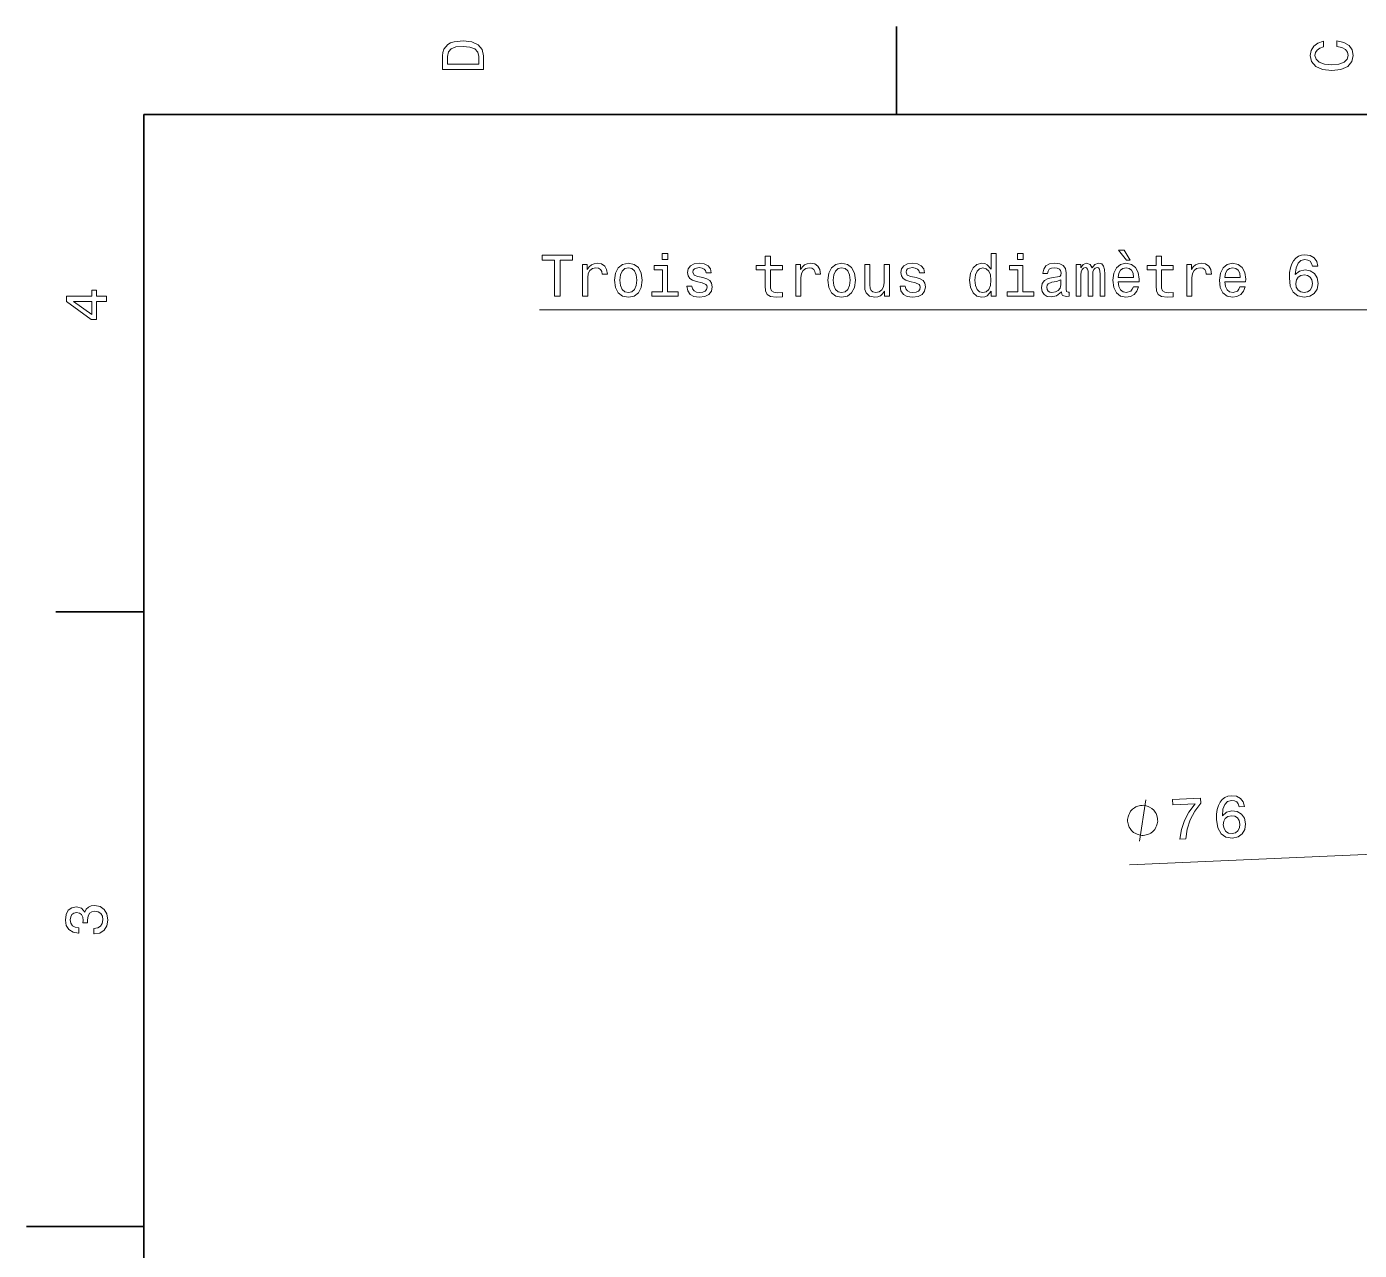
# Model space of a CAD drawing. Extents: x 0 to 297, y 0 to 210.
# Drawn here: x 0 to 113.8, y 103 to 207.5 of the extents above; entities that cross this region are included whole.
import ezdxf

# ---------------------------------------------------------------- set-up
doc = ezdxf.new("R2010")
doc.units = 0

msp = doc.modelspace()

# ---------------------------------------------------------------- linework, layer by layer
at = {"color": 7, "lineweight": 35, "ltscale": 0.1875}
for p, q in [((74.300003, 200), (74.300003, 207.5)), ((10, 157.5), (2.5, 157.5))]:
    msp.add_line(p, q, dxfattribs=at)
at = {"color": 7, "lineweight": 35}
for p, q in [((287, 200), (10, 200)), ((10, 200), (10, 10))]:
    msp.add_line(p, q, dxfattribs=at)
at = {"color": 7, "lineweight": 13}
msp.add_line((94.216438, 135.884521), (211.777161, 140.988205), dxfattribs=at)
at = {"color": 7, "lineweight": 35, "ltscale": 0.25}
msp.add_line((10, 105), (0, 105), dxfattribs=at)
at = {"color": 7, "lineweight": 13}
for points in [[(35.533215, 204.994965), (35.533215, 203.829971), (39.033215, 203.829971), (39.033215, 204.994965), (38.922264, 205.544678), (38.584366, 205.953171), (38.034657, 206.205338), (37.283215, 206.296112), (36.516644, 206.215424), (36.21405, 206.114563), (35.971977, 205.973343), (35.644165, 205.56485), (35.563473, 205.297562)], [(111.93206, 205.817017), (112.35569, 205.716141), (112.658287, 205.549713), (112.844887, 205.317734), (112.905403, 205.045395), (112.814629, 204.71759), (112.54229, 204.460388), (112.098488, 204.28891), (111.483215, 204.233429), (110.872986, 204.28891), (110.424141, 204.455338), (110.151802, 204.71254), (110.055984, 205.045395), (110.106415, 205.287476), (110.247627, 205.494247), (110.474571, 205.655624), (110.787247, 205.766571), (110.787247, 206.245682), (110.308144, 206.094391), (109.94503, 205.832138), (109.718086, 205.474075), (109.637398, 205.045395), (109.763474, 204.510818), (110.116501, 204.10231), (110.696472, 203.840057), (111.483215, 203.749283), (112.269958, 203.840057), (112.84993, 204.10231), (113.208, 204.510818), (113.329041, 205.045395), (113.233215, 205.51442), (112.965927, 205.892654), (112.527161, 206.159943), (111.93206, 206.301163)], [(35.951801, 204.959656), (36.027451, 205.342941), (36.259438, 205.605194), (36.672985, 205.761536), (37.283215, 205.811966), (37.873272, 205.756485), (38.286816, 205.600143), (38.533936, 205.332855), (38.614628, 204.959656), (38.614628, 204.298996), (35.951801, 204.298996)], [(45.098949, 184.483429), (45.562927, 184.483429), (45.562927, 187.559799), (46.622005, 187.559799), (46.622005, 187.983429), (44.034828, 187.983429), (44.034828, 187.559799), (45.098949, 187.559799)], [(54.766819, 188.104462), (54.297798, 188.104462), (54.297798, 187.600143), (54.766819, 187.600143)], [(63.098228, 186.722626), (63.098228, 185.365997), (63.12849, 184.927231), (63.269699, 184.624634), (63.55212, 184.44812), (64.031227, 184.387604), (64.555725, 184.412827), (64.555725, 184.796112), (64.17244, 184.765854), (63.824455, 184.806198), (63.637856, 184.932281), (63.557163, 185.144089), (63.542034, 185.441635), (63.542034, 186.722626), (64.555725, 186.722626), (64.555725, 187.100861), (63.542034, 187.100861), (63.542034, 187.892654), (63.098228, 187.892654), (63.098228, 187.100861), (62.331657, 187.100861), (62.331657, 186.722626)], [(82.38353, 184.902023), (82.38353, 184.483429), (82.827332, 184.483429), (82.827332, 188.104462), (82.388573, 188.104462), (82.388573, 186.778091), (82.050674, 187.161377), (81.843903, 187.252167), (81.606873, 187.28746), (81.1782, 187.1866), (80.845345, 186.904175), (80.628487, 186.450287), (80.552841, 185.840057), (80.628487, 185.229828), (80.845345, 184.770889), (81.1782, 184.483429), (81.606873, 184.387604), (81.843903, 184.422913), (82.055725, 184.513687)], [(85.127045, 188.104462), (84.65802, 188.104462), (84.65802, 187.600143), (85.127045, 187.600143)], [(94.265366, 187.559799), (93.761047, 188.417145), (93.266815, 188.417145), (93.967819, 187.559799)], [(96.494476, 186.722626), (96.494476, 185.365997), (96.524734, 184.927231), (96.665947, 184.624634), (96.948364, 184.44812), (97.427475, 184.387604), (97.951965, 184.412827), (97.951965, 184.796112), (97.56868, 184.765854), (97.220703, 184.806198), (97.034103, 184.932281), (96.953415, 185.144089), (96.938278, 185.441635), (96.938278, 186.722626), (97.951965, 186.722626), (97.951965, 187.100861), (96.938278, 187.100861), (96.938278, 187.892654), (96.494476, 187.892654), (96.494476, 187.100861), (95.727905, 187.100861), (95.727905, 186.722626)], [(110.297791, 187.040344), (110.201965, 187.448853), (109.980064, 187.751434), (109.637123, 187.943085), (109.193321, 188.008652), (108.895767, 187.973343), (108.638565, 187.877518), (108.411621, 187.721176), (108.219978, 187.499283), (108.06868, 187.221909), (107.957726, 186.884003), (107.887123, 186.485596), (107.866951, 186.036743), (107.947639, 185.320602), (108.194763, 184.801147), (108.593178, 184.48848), (109.137848, 184.382568), (109.627037, 184.473343), (110.000237, 184.710373), (110.24231, 185.083572), (110.328049, 185.557632), (110.24231, 186.036743), (110.010323, 186.404892), (109.652252, 186.636887), (109.20845, 186.717575), (108.72934, 186.616714), (108.371277, 186.329254), (108.446922, 186.884003), (108.608307, 187.282425), (108.855423, 187.519455), (109.198364, 187.600143), (109.450523, 187.559799), (109.642166, 187.453888), (109.76825, 187.277374), (109.833809, 187.040344)], [(47.489441, 184.483429), (47.933243, 184.483429), (47.933243, 186.031693), (47.978634, 186.404892), (48.114799, 186.672195), (48.3367, 186.833572), (48.634254, 186.889053), (48.856155, 186.853745), (49.022583, 186.752884), (49.123447, 186.581406), (49.158749, 186.349426), (49.607597, 186.349426), (49.547077, 186.757919), (49.38065, 187.05043), (49.103271, 187.226944), (48.725029, 187.28746), (48.467827, 187.247116), (48.245926, 187.146255), (48.04924, 186.974777), (47.892899, 186.742798), (47.892899, 187.191635), (47.489441, 187.191635)], [(50.227913, 185.835007), (50.308605, 185.219742), (50.540592, 184.765854), (50.908749, 184.483429), (51.402985, 184.387604), (51.892178, 184.483429), (52.260334, 184.760803), (52.492321, 185.214691), (52.578056, 185.835007), (52.492321, 186.450287), (52.260334, 186.909225), (51.892178, 187.1866), (51.402985, 187.28746), (50.908749, 187.1866), (50.540592, 186.904175), (50.308605, 186.450287)], [(50.681805, 185.840057), (50.727192, 186.293945), (50.868404, 186.621765), (51.095348, 186.823486), (51.402985, 186.894089), (51.705578, 186.823486), (51.932526, 186.626801), (52.073734, 186.293945), (52.124168, 185.840057), (52.073734, 185.381119), (51.932526, 185.048264), (51.705578, 184.846542), (51.402985, 184.780975), (51.095348, 184.846542), (50.868404, 185.048264), (50.727192, 185.381119)], [(54.751686, 184.856628), (54.751686, 187.100861), (53.611919, 187.100861), (53.611919, 186.722626), (54.307884, 186.722626), (54.307884, 184.856628), (53.400105, 184.856628), (53.400105, 184.483429), (55.669556, 184.483429), (55.669556, 184.856628)], [(57.757454, 186.061966), (57.328777, 186.162827), (57.011055, 186.278824), (56.905148, 186.515854), (56.935406, 186.682281), (57.041313, 186.803314), (57.212784, 186.878967), (57.4599, 186.909225), (57.696934, 186.878967), (57.883533, 186.788177), (58.00457, 186.652023), (58.055, 186.470459), (58.48872, 186.470459), (58.48872, 186.480545), (58.413071, 186.80835), (58.206299, 187.065567), (57.883533, 187.226944), (57.4599, 187.28746), (57.031227, 187.226944), (56.718548, 187.060516), (56.521862, 186.8134), (56.461342, 186.500717), (56.506733, 186.19812), (56.647942, 185.986313), (56.879929, 185.835007), (57.217827, 185.729111), (57.712063, 185.608063), (58.014656, 185.481995), (58.095348, 185.381119), (58.125607, 185.229828), (58.080219, 185.043228), (57.959183, 184.902023), (57.762497, 184.811234), (57.500248, 184.780975), (57.22287, 184.811234), (57.021141, 184.917145), (56.884972, 185.088623), (56.829498, 185.325653), (56.400826, 185.325653), (56.471428, 184.922195), (56.6782, 184.629684), (57.006012, 184.453171), (57.4599, 184.387604), (57.933964, 184.453171), (58.281948, 184.629684), (58.493763, 184.912109), (58.569412, 185.280258), (58.513935, 185.597977), (58.357597, 185.814835), (58.100391, 185.956055)], [(65.705582, 184.483429), (66.149384, 184.483429), (66.149384, 186.031693), (66.194771, 186.404892), (66.33094, 186.672195), (66.552841, 186.833572), (66.850395, 186.889053), (67.072296, 186.853745), (67.238724, 186.752884), (67.339584, 186.581406), (67.374893, 186.349426), (67.823738, 186.349426), (67.763214, 186.757919), (67.596786, 187.05043), (67.319412, 187.226944), (66.94117, 187.28746), (66.683968, 187.247116), (66.462067, 187.146255), (66.265381, 186.974777), (66.109039, 186.742798), (66.109039, 187.191635), (65.705582, 187.191635)], [(68.444054, 185.835007), (68.524742, 185.219742), (68.756729, 184.765854), (69.124886, 184.483429), (69.619125, 184.387604), (70.108315, 184.483429), (70.476471, 184.760803), (70.708466, 185.214691), (70.794197, 185.835007), (70.708466, 186.450287), (70.476471, 186.909225), (70.108315, 187.1866), (69.619125, 187.28746), (69.124886, 187.1866), (68.756729, 186.904175), (68.524742, 186.450287)], [(68.897942, 185.840057), (68.943329, 186.293945), (69.084541, 186.621765), (69.311485, 186.823486), (69.619125, 186.894089), (69.921715, 186.823486), (70.148666, 186.626801), (70.289871, 186.293945), (70.340302, 185.840057), (70.289871, 185.381119), (70.148666, 185.048264), (69.921715, 184.846542), (69.619125, 184.780975), (69.311485, 184.846542), (69.084541, 185.048264), (68.943329, 185.381119)], [(73.699097, 187.191635), (73.255295, 187.191635), (73.255295, 185.628235), (73.204857, 185.265137), (73.058609, 185.002884), (72.831657, 184.841492), (72.534111, 184.791061), (72.297073, 184.831406), (72.145782, 184.952454), (72.060043, 185.159225), (72.039871, 185.451721), (72.039871, 187.191635), (71.596069, 187.191635), (71.596069, 185.411377), (71.611198, 185.053314), (71.707016, 184.755768), (71.999527, 184.483429), (72.468544, 184.387604), (72.720711, 184.422913), (72.937569, 184.513687), (73.124168, 184.670029), (73.275467, 184.896973), (73.275467, 184.483429), (73.699097, 184.483429)], [(75.973587, 186.061966), (75.544914, 186.162827), (75.227188, 186.278824), (75.121284, 186.515854), (75.151543, 186.682281), (75.257446, 186.803314), (75.428925, 186.878967), (75.676041, 186.909225), (75.913071, 186.878967), (76.09967, 186.788177), (76.220703, 186.652023), (76.271141, 186.470459), (76.704857, 186.470459), (76.704857, 186.480545), (76.629211, 186.80835), (76.42244, 187.065567), (76.09967, 187.226944), (75.676041, 187.28746), (75.24736, 187.226944), (74.934685, 187.060516), (74.737999, 186.8134), (74.677475, 186.500717), (74.72287, 186.19812), (74.864075, 185.986313), (75.096069, 185.835007), (75.43396, 185.729111), (75.9282, 185.608063), (76.230789, 185.481995), (76.311485, 185.381119), (76.341743, 185.229828), (76.296356, 185.043228), (76.175323, 184.902023), (75.978638, 184.811234), (75.716385, 184.780975), (75.439011, 184.811234), (75.237274, 184.917145), (75.101112, 185.088623), (75.045639, 185.325653), (74.616959, 185.325653), (74.687569, 184.922195), (74.894341, 184.629684), (75.222153, 184.453171), (75.676041, 184.387604), (76.150101, 184.453171), (76.498085, 184.629684), (76.7099, 184.912109), (76.785553, 185.280258), (76.730072, 185.597977), (76.57373, 185.814835), (76.316528, 185.956055)], [(81.682526, 186.889053), (81.975029, 186.818451), (82.19693, 186.621765), (82.328049, 186.293945), (82.378487, 185.840057), (82.328049, 185.381119), (82.19693, 185.053314), (81.975029, 184.851578), (81.682526, 184.786026), (81.405144, 184.851578), (81.193329, 185.053314), (81.052116, 185.386169), (81.006729, 185.840057), (81.052116, 186.28891), (81.193329, 186.616714), (81.405144, 186.818451)], [(85.111916, 184.856628), (85.111916, 187.100861), (83.972145, 187.100861), (83.972145, 186.722626), (84.668106, 186.722626), (84.668106, 184.856628), (83.76033, 184.856628), (83.76033, 184.483429), (86.029785, 184.483429), (86.029785, 184.856628)], [(88.400101, 184.836456), (88.400101, 184.82132), (88.425316, 184.649857), (88.500961, 184.528824), (88.818687, 184.432999), (89.065804, 184.473343), (89.065804, 184.816284), (88.9599, 184.801147), (88.818687, 184.866714), (88.793472, 185.068451), (88.793472, 186.470459), (88.732956, 186.828537), (88.556442, 187.080688), (88.248802, 187.231995), (87.815079, 187.28746), (87.391449, 187.226944), (87.078773, 187.055481), (86.882088, 186.788177), (86.816528, 186.435165), (86.816528, 186.404892), (87.214935, 186.404892), (87.250244, 186.616714), (87.361191, 186.768005), (87.542755, 186.858795), (87.799957, 186.894089), (88.047073, 186.868881), (88.223587, 186.793228), (88.329498, 186.662109), (88.364792, 186.480545), (88.34462, 186.268738), (88.263931, 186.162827), (88.062202, 186.112396), (87.68396, 186.072052), (87.250244, 185.981262), (86.942604, 185.819885), (86.761047, 185.567719), (86.705574, 185.194519), (86.756012, 184.861664), (86.912346, 184.614548), (87.164505, 184.458206), (87.512489, 184.40274), (87.981506, 184.508652)], [(89.650818, 184.483429), (90.059319, 184.483429), (90.059319, 186.293945), (90.084534, 186.566284), (90.160187, 186.76297), (90.276176, 186.878967), (90.427475, 186.924347), (90.548508, 186.884003), (90.629204, 186.783142), (90.669556, 186.611664), (90.684677, 186.38472), (90.684677, 184.483429), (91.067963, 184.483429), (91.067963, 186.293945), (91.093185, 186.561234), (91.168831, 186.757919), (91.289871, 186.878967), (91.441162, 186.924347), (91.562202, 186.884003), (91.642899, 186.783142), (91.693329, 186.38472), (91.693329, 184.483429), (92.101822, 184.483429), (92.101822, 186.354462), (92.076614, 186.742798), (91.995918, 187.040344), (91.834534, 187.221909), (91.572289, 187.28746), (91.264648, 187.1866), (91.027618, 186.894089), (90.841019, 187.181549), (90.528336, 187.28746), (90.240875, 187.1866), (90.044189, 186.904175), (90.044189, 187.191635), (89.650818, 187.191635)], [(93.251678, 185.708939), (95.026901, 185.708939), (95.031937, 185.91571), (94.951248, 186.495682), (94.729347, 186.929398), (94.37632, 187.191635), (93.907303, 187.28746), (93.448364, 187.1866), (93.095337, 186.904175), (92.868393, 186.445251), (92.787704, 185.840057), (92.863358, 185.219742), (93.090302, 184.765854), (93.438278, 184.483429), (93.892166, 184.387604), (94.285545, 184.453171), (94.608307, 184.624634), (94.845337, 184.896973), (94.981506, 185.260086), (94.542747, 185.260086), (94.451965, 185.05835), (94.320847, 184.907059), (93.947647, 184.786026), (93.660187, 184.841492), (93.443329, 185.018005), (93.302109, 185.305481), (93.251678, 185.693802)], [(93.251678, 186.082138), (93.307159, 186.430115), (93.443329, 186.687317), (93.650101, 186.843658), (93.922432, 186.899139), (94.189728, 186.843658), (94.3965, 186.687317), (94.522575, 186.430115), (94.567963, 186.082138)], [(99.101822, 184.483429), (99.545624, 184.483429), (99.545624, 186.031693), (99.591019, 186.404892), (99.727188, 186.672195), (99.949081, 186.833572), (100.246635, 186.889053), (100.468536, 186.853745), (100.634964, 186.752884), (100.735825, 186.581406), (100.771133, 186.349426), (101.219978, 186.349426), (101.159462, 186.757919), (100.993034, 187.05043), (100.715652, 187.226944), (100.337418, 187.28746), (100.080215, 187.247116), (99.858307, 187.146255), (99.661621, 186.974777), (99.50528, 186.742798), (99.50528, 187.191635), (99.101822, 187.191635)], [(102.359749, 185.708939), (104.134964, 185.708939), (104.140007, 185.91571), (104.059311, 186.495682), (103.837418, 186.929398), (103.48439, 187.191635), (103.015366, 187.28746), (102.556435, 187.1866), (102.203407, 186.904175), (101.976463, 186.445251), (101.895767, 185.840057), (101.97142, 185.219742), (102.198364, 184.765854), (102.546349, 184.483429), (103.000237, 184.387604), (103.393616, 184.453171), (103.716377, 184.624634), (103.953407, 184.896973), (104.089577, 185.260086), (103.650818, 185.260086), (103.560036, 185.05835), (103.428909, 184.907059), (103.05571, 184.786026), (102.76825, 184.841492), (102.551392, 185.018005), (102.410179, 185.305481), (102.359749, 185.693802)], [(102.359749, 186.082138), (102.415222, 186.430115), (102.551392, 186.687317), (102.758163, 186.843658), (103.030502, 186.899139), (103.297791, 186.843658), (103.504562, 186.687317), (103.630646, 186.430115), (103.676025, 186.082138)], [(88.34967, 185.431549), (88.289146, 185.169312), (88.127762, 184.967575), (87.885689, 184.836456), (87.588135, 184.791061), (87.3965, 184.816284), (87.26033, 184.896973), (87.174591, 185.038177), (87.149384, 185.234863), (87.169556, 185.411377), (87.250244, 185.53746), (87.573013, 185.67868), (87.981506, 185.739197), (88.34967, 185.860229)], [(109.838852, 185.552597), (109.783379, 185.234863), (109.642166, 184.992798), (109.415222, 184.831406), (109.132805, 184.780975), (108.835251, 184.831406), (108.608307, 184.987747), (108.462051, 185.229828), (108.416664, 185.547546), (108.467094, 185.860229), (108.608307, 186.09726), (108.840294, 186.248566), (109.152977, 186.304031), (109.425308, 186.248566), (109.642166, 186.10231), (109.783379, 185.86528)], [(6.833213, 184.02739), (6.833213, 184.481277), (5.965778, 184.481277), (5.965778, 184.98056), (5.56232, 184.98056), (5.56232, 184.481277), (3.408862, 184.481277), (3.408862, 184.022339), (5.521974, 182.489197), (5.965778, 182.489197), (5.965778, 184.02739)], [(5.56232, 182.912827), (3.993876, 184.02739), (5.56232, 184.02739)], [(98.509239, 138.072769), (99.018127, 138.094864), (99.148308, 138.933426), (99.406853, 139.722046), (99.788727, 140.46048), (100.298538, 141.159042), (100.28038, 141.57724), (97.882065, 141.473114), (97.90197, 141.014618), (99.816589, 141.097733), (99.291885, 140.393478), (98.904533, 139.664902), (98.645119, 138.896439)], [(104.040436, 140.872223), (103.926987, 141.276184), (103.692169, 141.568863), (103.34124, 141.745453), (102.895012, 141.791702), (102.599266, 141.74353), (102.346466, 141.636642), (102.126511, 141.470612), (101.944672, 141.240601), (101.80555, 140.956924), (101.709358, 140.614532), (101.656097, 140.213425), (101.655411, 139.76413), (101.76709, 139.05217), (102.036507, 138.543915), (102.448105, 138.24881), (102.996857, 138.166626), (103.481651, 138.278534), (103.844223, 138.53154), (104.069878, 138.914886), (104.134972, 139.392212), (104.028542, 139.867157), (103.7808, 140.224899), (103.41301, 140.441147), (102.966118, 140.502502), (102.491837, 140.380966), (102.146576, 140.078232), (102.19809, 140.635742), (102.342041, 141.040787), (102.578644, 141.288315), (102.917763, 141.383804), (103.17144, 141.354431), (103.367493, 141.256943), (103.501114, 141.08606), (103.576897, 140.852097)], [(96.618042, 139.74231), (96.612984, 139.858871), (96.544586, 140.089447), (96.478714, 140.261765), (96.415375, 140.375793), (96.291229, 140.545563), (96.108803, 140.712799), (95.928909, 140.821777), (95.809822, 140.874985), (95.632454, 140.925674), (95.396812, 140.973831), (95.280258, 140.968781), (95.163696, 140.963715), (94.933113, 140.895325), (94.760811, 140.829453), (94.646782, 140.766113), (94.477013, 140.641968), (94.309761, 140.459534), (94.200798, 140.279648), (94.147575, 140.160553), (94.096893, 139.983185), (94.048729, 139.747543), (94.053795, 139.630997), (94.058853, 139.514435), (94.127251, 139.283844), (94.193123, 139.111542), (94.256454, 138.997513), (94.380608, 138.827744), (94.563034, 138.660492), (94.742928, 138.551529), (94.862015, 138.498306), (95.039375, 138.447632), (95.275024, 138.39946), (95.391579, 138.404526), (95.508133, 138.409592), (95.738716, 138.477982), (95.911026, 138.543854), (96.025055, 138.607193), (96.194824, 138.731339), (96.362076, 138.913757), (96.471039, 139.093658), (96.524254, 139.212753), (96.574944, 139.390106), (96.6231, 139.625763)], [(103.646461, 139.365967), (103.604813, 139.046127), (103.474236, 138.798157), (103.254509, 138.62709), (102.974541, 138.564453), (102.675079, 138.601929), (102.441566, 138.748276), (102.28495, 138.98378), (102.225822, 139.29924), (102.26265, 139.613815), (102.393448, 139.85675), (102.618652, 140.01796), (102.928635, 140.086945), (103.203117, 140.043335), (103.426117, 139.906631), (103.577477, 139.675949)], [(5.73379, 129.979111), (5.769093, 129.979111), (6.253242, 130.059799), (6.616354, 130.296829), (6.848343, 130.670029), (6.934078, 131.164276), (6.848343, 131.688766), (6.626441, 132.082138), (6.273415, 132.334305), (5.819525, 132.425079), (5.521974, 132.384735), (5.279899, 132.273788), (5.0933, 132.092224), (4.957133, 131.850143), (4.684798, 132.177963), (4.251081, 132.293961), (3.857709, 132.218307), (3.560158, 132.00145), (3.373559, 131.648422), (3.307997, 131.164276), (3.388689, 130.710388), (3.610591, 130.362396), (3.963617, 130.135452), (4.432637, 130.059799), (4.46794, 130.059799), (4.46794, 130.508652), (4.145173, 130.548996), (3.913184, 130.680115), (3.771974, 130.891937), (3.721542, 131.189484), (3.761888, 131.451736), (3.867795, 131.643372), (4.039265, 131.759369), (4.271254, 131.804764), (4.518372, 131.759369), (4.684798, 131.638336), (4.785663, 131.426514), (4.815922, 131.139053), (4.810879, 130.942368), (5.209294, 130.942368), (5.199208, 131.189484), (5.244596, 131.507217), (5.365634, 131.744247), (5.56232, 131.885452), (5.819525, 131.935883), (6.112032, 131.880417), (6.328891, 131.734161), (6.465058, 131.502167), (6.510447, 131.194534), (6.460014, 130.876801), (6.308718, 130.644821), (6.066643, 130.498566), (5.73379, 130.443085)]]:
    msp.add_lwpolyline(points, close=True, dxfattribs=at)
for points in [[(151.663086, 174.521591), (134.857605, 183.293228), (43.812927, 183.293228)], [(95.062149, 137.923111), (95.609688, 141.45018)]]:
    msp.add_lwpolyline(points, dxfattribs=at)

doc.saveas('drawing.dxf')
